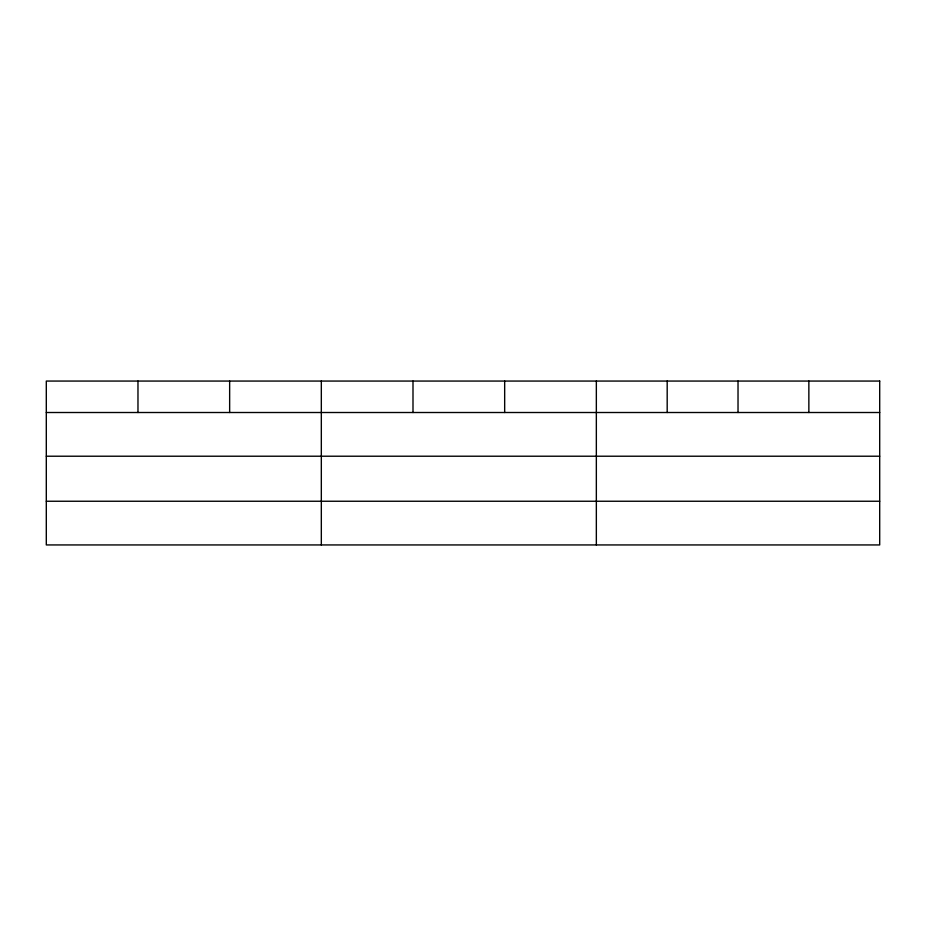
<?xml version="1.0" encoding="UTF-8"?>
<svg xmlns="http://www.w3.org/2000/svg" width="926" height="926" viewBox="0 0 926 926"><rect width="100%" height="100%" fill="white"/><g stroke="black" fill="none" stroke-linecap="round" stroke-linejoin="round"><path stroke-width="1.39" d="M46.3 412.51L879.7 412.51M46.3 456.217L879.7 456.217M46.3 501.244L879.7 501.244M808.861 381.061L808.861 412.51M738.022 381.061L738.022 412.51M667.183 381.061L667.183 412.51M596.344 381.061L596.344 544.939M504.67 381.061L504.67 412.51M412.996 381.061L412.996 412.51M321.322 381.061L321.322 544.939M229.648 381.061L229.648 412.51M137.974 381.061L137.974 412.51M879.7 381.061L46.3 381.061L46.3 544.939L879.7 544.939L879.7 381.061"/></g></svg>
